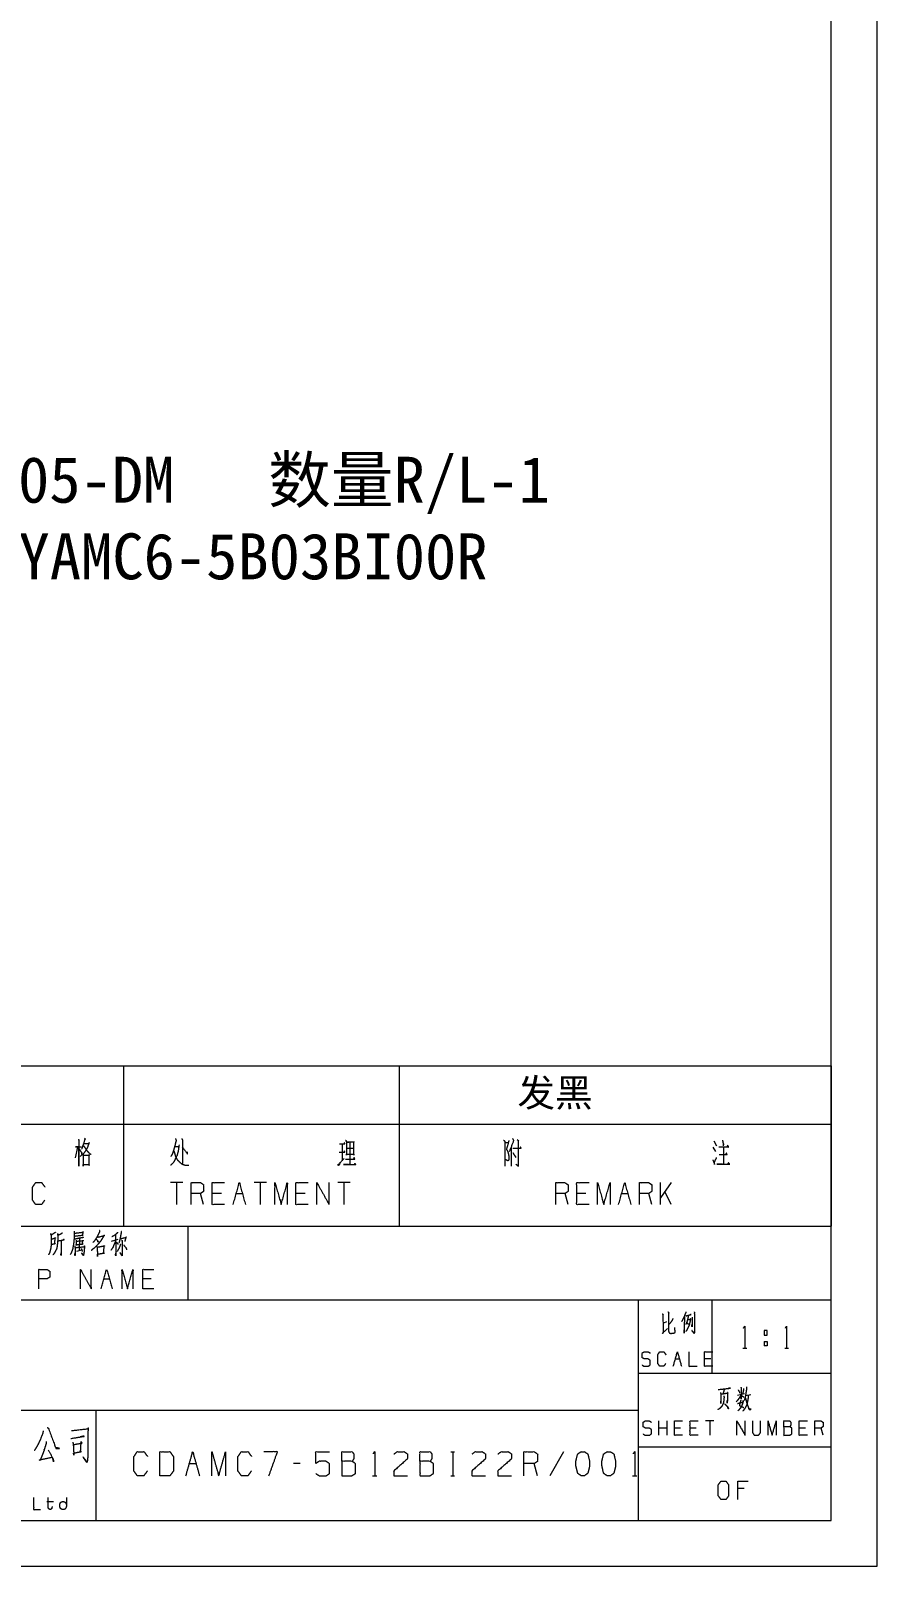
# Paper-space layout 'SHT2' of a CAD drawing. Header units: millimetres. Extents: x 0 to 420, y 0 to 297.
# Drawn here: x 327.9 to 420, y 0 to 167.1 of the extents above; entities that cross this region are included whole.
import ezdxf

# ---------------------------------------------------------------- set-up
doc = ezdxf.new("R2010")
doc.units = ezdxf.units.MM
doc.layers.add('101', color=7, linetype='Continuous', true_color=0xffffff)

psp = doc.layouts.new('SHT2')

# ---------------------------------------------------------------- linework, layer by layer
at = {"layer": '101', "color": 133, "linetype": 'Continuous', "lineweight": 18}
for p, q in [((420, 0), (420, 297)), ((415, 5), (415, 292)), ((235, 37), (415, 37)), ((345, 37), (345, 29)), ((235, 29), (415, 29)), ((394, 29), (394, 5)), ((402, 29), (402, 21)), ((394, 21), (415, 21)), ((285, 17), (394, 17)), ((335, 17), (335, 5)), ((394, 13), (415, 13)), ((25, 5), (415, 5)), ((235, 5), (415, 5)), ((0, 0), (420, 0))]:
    psp.add_line(p, q, dxfattribs=at)
at = {"layer": '101', "color": 72, "linetype": 'Continuous', "lineweight": 18}
for p, q in [((313, 54.46), (338, 54.46)), ((338, 54.46), (368, 54.46)), ((338, 54.46), (338, 48.11)), ((368, 54.46), (368, 48.11)), ((368, 54.46), (415, 54.46)), ((415, 54.46), (415, 48.11)), ((313, 48.11), (338, 48.11)), ((338, 48.11), (368, 48.11)), ((338, 48.11), (338, 37)), ((368, 48.11), (415, 48.11)), ((368, 48.11), (368, 37)), ((415, 48.11), (415, 37)), ((333.02, 45.6), (332.74, 44.45)), ((343.6, 45.68), (344.03, 45.68)), ((361.81, 45.95), (361.81, 44.13)), ((362.25, 45.48), (363.03, 45.48)), ((379.52, 46.1), (379.87, 46.1)), ((380.17, 45.6), (380.17, 43.53)), ((380.84, 46.45), (381.02, 46.3)), ((402.12, 45.6), (402.42, 45.12)), ((402.21, 46.3), (402.51, 45.75)), ((344.45, 41.74), (343.11, 41.74)), ((343.78, 41.74), (343.78, 39.36)), ((346.73, 39.36), (346.39, 40.56)), ((348.67, 40.56), (347.66, 40.56)), ((350.27, 40.56), (350.94, 40.56)), ((353.56, 41.74), (352.21, 41.74)), ((352.88, 41.74), (352.88, 39.36)), ((357.77, 40.56), (356.76, 40.56)), ((362.66, 41.74), (361.32, 41.74)), ((361.99, 41.74), (361.99, 39.36)), ((386.37, 39.36), (386.04, 40.56)), ((388.31, 40.56), (387.31, 40.56)), ((392.19, 40.56), (392.87, 40.56)), ((395.48, 39.36), (395.14, 40.56)), ((396.41, 39.36), (396.41, 41.74)), ((397.58, 41.74), (396.41, 40.09)), ((397.58, 39.36), (396.91, 40.79)), ((313, 37), (338, 37)), ((338, 37), (368, 37)), ((368, 37), (415, 37)), ((333.22, 35.67), (333.2, 34.36)), ((336.72, 35.38), (337.43, 35.58)), ((332.92, 34.28), (333.47, 34.43)), ((335.89, 31.26), (336.48, 31.26)), ((341.01, 31.26), (340.12, 31.26)), ((396.78, 26.5), (397.1, 26.62)), ((405.37, 23.74), (405.8, 23.74)), ((407.69, 24.46), (408.02, 24.46)), ((407.69, 24.46), (407.69, 23.99)), ((409.93, 23.74), (410.35, 23.74)), ((398.04, 22.56), (398.48, 22.56)), ((401.88, 22.56), (401.21, 22.56)), ((404.78, 18.63), (405.57, 18.79)), ((405.68, 18.57), (406.23, 18.69)), ((396.24, 14.25), (396.24, 15.82)), ((397.13, 15.04), (396.24, 15.04)), ((397.13, 14.25), (397.13, 15.82)), ((398.6, 15.04), (397.94, 15.04)), ((400.3, 15.04), (399.63, 15.04)), ((402.22, 15.82), (401.33, 15.82)), ((401.78, 15.82), (401.78, 14.25)), ((412.18, 15.04), (411.51, 15.04)), ((414.1, 14.25), (413.88, 15.04)), ((373.63, 12.47), (374, 12.47)), ((373.83, 12.47), (373.83, 9.85)), ((385.88, 12.47), (384.4, 9.85)), ((345.17, 11.17), (345.91, 11.17)), ((357.23, 11.17), (356.49, 11.17)), ((383.06, 9.85), (382.68, 11.17)), ((365.11, 9.85), (365.58, 9.85)), ((373.63, 9.85), (374, 9.85)), ((393.39, 9.85), (393.86, 9.85)), ((405.52, 8.46), (404.84, 8.46)), ((329.66, 7.04), (330.39, 7.04))]:
    psp.add_line(p, q, dxfattribs=at)
for points, knots in [([(333.09, 46.45), (333.19, 46.35), (333.14, 46.43), (333.14, 43.53), (333.14, 45.65), (332.79, 45.65), (333.44, 45.65)], [0, 0, 0.023247, 0.037896, 0.500409, 0.839319, 0.895699, 1, 1]), ([(333.18, 45.43), (333.48, 44.95), (333.48, 45.02), (333.44, 44.83)], [0, 0, 0.668993, 0.75826, 1, 1]), ([(333.71, 46), (334.26, 46), (334.27, 46.1), (334.11, 45.62), (333.88, 45.18), (333.62, 44.85), (333.3, 44.6)], [0, 0, 0.220966, 0.26192, 0.463932, 0.667691, 0.836831, 1, 1]), ([(333.78, 46.58), (333.88, 46.43), (333.81, 46.45), (333.46, 45.37)], [0, 0, 0.132126, 0.186059, 1, 1]), ([(333.64, 45.78), (333.81, 45.55), (334.01, 45.25), (334.18, 45.05), (334.5, 44.8)], [0, 0, 0.21756, 0.48939, 0.692342, 1, 1]), ([(344.06, 45.85), (343.95, 45.12), (343.88, 44.9), (343.85, 44.73), (343.74, 44.55), (343.65, 44.35), (343.6, 44.2), (343.48, 44), (343.37, 43.85), (343.14, 43.63)], [0, 0, 0.296653, 0.392139, 0.46442, 0.547269, 0.635793, 0.700209, 0.795421, 0.869798, 1, 1]), ([(343.65, 46.55), (343.74, 46.33), (343.65, 46), (343.62, 45.83), (343.55, 45.6), (343.48, 45.35), (343.41, 45.12), (343.35, 44.93), (343.27, 44.77), (343.16, 44.6)], [0, 0, 0.116541, 0.278918, 0.364993, 0.478696, 0.603951, 0.71766, 0.817412, 0.901346, 1, 1]), ([(343.48, 45.2), (343.55, 45.02), (343.6, 44.83), (343.64, 44.65), (343.81, 44.3), (343.9, 44.2), (344.15, 43.95), (344.29, 43.83), (344.47, 43.73), (344.71, 43.65), (344.94, 43.65), (345.12, 43.63)], [0, 0, 0.075192, 0.15762, 0.228747, 0.384949, 0.438119, 0.578251, 0.653441, 0.734337, 0.837345, 0.928883, 1, 1]), ([(344.36, 46.53), (344.43, 46.35), (344.43, 43.83)], [0, 0, 0.06955, 1, 1]), ([(344.4, 45.65), (344.98, 44.85), (344.98, 45.08)], [0, 0, 0.814824, 1, 1]), ([(361.48, 45.05), (362.1, 45.05), (362.02, 45.2), (361.99, 45.08)], [0, 0, 0.676561, 0.857934, 1, 1]), ([(361.49, 45.98), (362.1, 45.98), (362.02, 46.08), (361.99, 45.95)], [0, 0, 0.704243, 0.847777, 1, 1]), ([(362.17, 46.38), (362.25, 46.22), (362.25, 44.73), (362.25, 44.85), (363.07, 44.85), (363.07, 44.73), (363.07, 46.22), (363.07, 46.13), (362.25, 46.13), (362.64, 46.13), (362.64, 43.73), (361.94, 43.73), (363.28, 43.73), (363.19, 43.78), (363.17, 43.83), (363.07, 43.67)], [0, 0, 0.016856, 0.162098, 0.174201, 0.252928, 0.265031, 0.410272, 0.419955, 0.498682, 0.536334, 0.76872, 0.837175, 0.967244, 0.977077, 0.982211, 1, 1]), ([(379.34, 46.38), (379.5, 46.22), (379.5, 43.53)], [0, 0, 0.074914, 1, 1]), ([(379.94, 46.33), (379.66, 45.37), (379.77, 45.2), (379.84, 45.02), (379.91, 44.68), (379.91, 44.25), (379.84, 44.1), (379.59, 44.23)], [0, 0, 0.379822, 0.458229, 0.530553, 0.667378, 0.830233, 0.893776, 1, 1]), ([(380.33, 46.53), (380.44, 46.3), (379.96, 45.08)], [0, 0, 0.159107, 1, 1]), ([(380.35, 45.48), (381.27, 45.48), (381.2, 45.62), (381.14, 45.5)], [0, 0, 0.752923, 0.888763, 1, 1]), ([(380.95, 46.35), (380.95, 43.53), (380.68, 43.75)], [0, 0, 0.890401, 1, 1]), ([(403.26, 45.6), (403.26, 43.75), (402.55, 43.75), (403.94, 43.75), (403.8, 43.9), (403.71, 43.75)], [0, 0, 0.426906, 0.590047, 0.912256, 0.959823, 1, 1]), ([(402.78, 45.62), (403.84, 45.62), (403.71, 45.83), (403.66, 45.65)], [0, 0, 0.717261, 0.876328, 1, 1]), ([(403.17, 46.35), (403.26, 45.87), (403.27, 45.98), (403.22, 45.75)], [0, 0, 0.592181, 0.716658, 1, 1]), ([(333.62, 44.8), (333.62, 43.55), (333.62, 43.73), (334.26, 43.73), (334.26, 43.6), (334.26, 44.8), (334.26, 44.68), (333.69, 44.68)], [0, 0, 0.306605, 0.34953, 0.505604, 0.536265, 0.830605, 0.861265, 1, 1]), ([(361.57, 43.85), (361.41, 43.6), (361.34, 43.67), (362.02, 44.38)], [0, 0, 0.214427, 0.289033, 1, 1]), ([(362.17, 44.3), (363.17, 44.3), (363.1, 44.48), (363.03, 44.33)], [0, 0, 0.739673, 0.878255, 1, 1]), ([(380.37, 45), (380.68, 44.48), (380.7, 44.58), (380.61, 44.6)], [0, 0, 0.760418, 0.886215, 1, 1]), ([(402.12, 44.23), (402.3, 43.73), (402.27, 43.95), (402.53, 44.48)], [0, 0, 0.39393, 0.563113, 1, 1]), ([(402.8, 44.8), (403.68, 44.8), (403.59, 44.95), (403.5, 44.83)], [0, 0, 0.729813, 0.873574, 1, 1]), ([(345.38, 39.36), (345.38, 41.74), (346.39, 41.74), (346.73, 41.51), (346.73, 40.79), (346.39, 40.56), (345.38, 40.56)], [0, 0, 0.400951, 0.571036, 0.639278, 0.761673, 0.829915, 1, 1]), ([(349, 39.36), (347.66, 39.36), (347.66, 41.74), (349, 41.74)], [0, 0, 0.26539, 0.73461, 1, 1]), ([(358.11, 39.36), (356.76, 39.36), (356.76, 41.74), (358.11, 41.74)], [0, 0, 0.26539, 0.73461, 1, 1]), ([(385.03, 39.36), (385.03, 41.74), (386.04, 41.74), (386.37, 41.51), (386.37, 40.79), (386.04, 40.56), (385.03, 40.56)], [0, 0, 0.400952, 0.571031, 0.639278, 0.761674, 0.829922, 1, 1]), ([(388.65, 39.36), (387.31, 39.36), (387.31, 41.74), (388.65, 41.74)], [0, 0, 0.26539, 0.73461, 1, 1]), ([(394.14, 39.36), (394.14, 41.74), (395.14, 41.74), (395.48, 41.51), (395.48, 40.79), (395.14, 40.56), (394.14, 40.56)], [0, 0, 0.400951, 0.571036, 0.639278, 0.761673, 0.829915, 1, 1]), ([(329.44, 39.84), (329.11, 39.36), (328.45, 39.36), (328.12, 39.84), (328.12, 41.26), (328.45, 41.74), (329.12, 41.74), (329.46, 41.26)], [0, 0, 0.114568, 0.243366, 0.357936, 0.638584, 0.753154, 0.885433, 1, 1]), ([(349.94, 39.36), (350.61, 41.74), (351.28, 39.36)], [0, 0, 0.499999, 1, 1]), ([(354.49, 39.36), (354.49, 41.74), (355.16, 39.36), (355.83, 41.74), (355.83, 39.36)], [0, 0, 0.245192, 0.500001, 0.754808, 1, 1]), ([(359.04, 39.36), (359.04, 41.74), (360.38, 39.36), (360.38, 41.74)], [0, 0, 0.317574, 0.682426, 1, 1]), ([(389.58, 39.36), (389.58, 41.74), (390.25, 39.36), (390.93, 41.74), (390.93, 39.36)], [0, 0, 0.245192, 0.499999, 0.754808, 1, 1]), ([(330.63, 36.35), (330.57, 36.31), (330.14, 36.02), (330.11, 36.2), (330.16, 36.02), (330.16, 35.45), (330.14, 35.09), (330.13, 34.85), (330.1, 34.61), (330.05, 34.39), (329.99, 34.16), (329.91, 34.01), (329.85, 33.88)], [0, 0, 0.024363, 0.186803, 0.243942, 0.302154, 0.485024, 0.597668, 0.675195, 0.753199, 0.825098, 0.89819, 0.953346, 1, 1]), ([(330.19, 35.03), (330.22, 35.05), (330.58, 35.11), (330.54, 35.09), (330.58, 35.78), (330.61, 35.69), (330.18, 35.58)], [0, 0, 0.022681, 0.239273, 0.269981, 0.676983, 0.732557, 1, 1]), ([(331.36, 36.26), (331.11, 36.09), (330.88, 36.02), (330.85, 36.2), (330.88, 35.93), (330.86, 35.67), (330.85, 35.38), (330.83, 35.14), (330.8, 34.92), (330.77, 34.67), (330.72, 34.5), (330.64, 34.36), (330.57, 34.21), (330.49, 34.08), (330.41, 33.97), (330.33, 33.88)], [0, 0, 0.096319, 0.172937, 0.229415, 0.313416, 0.396985, 0.487495, 0.564125, 0.634336, 0.711437, 0.768975, 0.817388, 0.871906, 0.920319, 0.962889, 1, 1]), ([(330.86, 35.4), (331.57, 35.53), (331.52, 35.56), (331.44, 35.51)], [0, 0, 0.834819, 0.895271, 1, 1]), ([(331.22, 35.45), (331.22, 33.81), (331.21, 33.92), (331.22, 34.1)], [0, 0, 0.849783, 0.907772, 1, 1]), ([(332.63, 36.46), (332.64, 36.26), (332.64, 35.91), (332.63, 35.58), (332.61, 35.36), (332.58, 35.07), (332.53, 34.83), (332.49, 34.56), (332.42, 34.36), (332.35, 34.16), (332.22, 33.92)], [0, 0, 0.076503, 0.212087, 0.33934, 0.424292, 0.535105, 0.630037, 0.733301, 0.813245, 0.895183, 1, 1]), ([(332.67, 36.24), (333.64, 36.35), (333.59, 36.39), (333.55, 36), (333.63, 36), (332.66, 35.89)], [0, 0, 0.39108, 0.416924, 0.577585, 0.60892, 1, 1]), ([(333.63, 35.8), (333.58, 35.75), (333.19, 35.69), (332.97, 35.64), (332.77, 35.6)], [0, 0, 0.07226, 0.516589, 0.766867, 1, 1]), ([(332.85, 35.49), (332.86, 35.34), (332.89, 34.89), (332.88, 35), (333.61, 35.07), (333.55, 35.07), (333.59, 35.47), (333.63, 35.4), (332.86, 35.34)], [0, 0, 0.056492, 0.217482, 0.258029, 0.525926, 0.548635, 0.694164, 0.720796, 1, 1]), ([(335.2, 35.84), (335.25, 35.82), (335.95, 35.98), (335.9, 36.02), (335.78, 35.8), (335.64, 35.56), (335.5, 35.36), (335.34, 35.16), (335.17, 34.96), (334.98, 34.76), (334.78, 34.58), (334.62, 34.47), (334.5, 34.36)], [0, 0, 0.017093, 0.254607, 0.275864, 0.359629, 0.452278, 0.53264, 0.616084, 0.70281, 0.792986, 0.881828, 0.944963, 1, 1]), ([(335.42, 36.53), (335.4, 36.37), (335.22, 36.02), (335.11, 35.8), (334.98, 35.6), (334.83, 35.38), (334.67, 35.22)], [0, 0, 0.101774, 0.363754, 0.525154, 0.678922, 0.85608, 1, 1]), ([(335.03, 35.6), (335.06, 35.58), (335.23, 35.38), (335.25, 35.27), (335.19, 35.42)], [0, 0, 0.066028, 0.519581, 0.712132, 1, 1]), ([(337.15, 35.47), (337.06, 35.18), (336.95, 34.94), (336.86, 34.69), (336.76, 34.56), (336.65, 34.39)], [0, 0, 0.251918, 0.474135, 0.691326, 0.826694, 1, 1]), ([(337.37, 36.35), (337.34, 36.26), (337.14, 36.09), (336.92, 35.93), (336.73, 35.84)], [0, 0, 0.111856, 0.433088, 0.752703, 1, 1]), ([(337.15, 36.02), (337.17, 34.28), (337.18, 33.79), (337.15, 33.88), (337.17, 34.08)], [0, 0, 0.691283, 0.883884, 0.921006, 1, 1]), ([(337.17, 35.31), (337.37, 35.14), (337.42, 35.05)], [0, 0, 0.729109, 1, 1]), ([(337.78, 36.44), (337.76, 36.33), (337.68, 35.87), (337.62, 35.56), (337.51, 35.18)], [0, 0, 0.086565, 0.451629, 0.696477, 1, 1]), ([(337.81, 35.49), (337.89, 35.38), (337.85, 35.4), (337.87, 34.23), (337.87, 33.94), (337.85, 33.79), (337.61, 34.14), (337.85, 33.83)], [0, 0, 0.051678, 0.066298, 0.513635, 0.623349, 0.682727, 0.848098, 1, 1]), ([(337.65, 35.64), (338.35, 35.8), (338.29, 35.82), (338.15, 35.34)], [0, 0, 0.557066, 0.608364, 1, 1]), ([(332.72, 34.85), (332.74, 34.65), (332.75, 34.14), (332.74, 33.81), (332.72, 33.9), (332.75, 34.12)], [0, 0, 0.147471, 0.523364, 0.768667, 0.835021, 1, 1]), ([(332.75, 34.67), (333.81, 34.78), (333.78, 34.85), (333.77, 34.74), (333.72, 34.23), (333.7, 34.03), (333.64, 33.81), (333.44, 34.1), (333.66, 33.88)], [0, 0, 0.374083, 0.399749, 0.43883, 0.61759, 0.687458, 0.767887, 0.891105, 1, 1]), ([(333.42, 34.56), (333.49, 34.39), (333.52, 34.25)], [0, 0, 0.579215, 1, 1]), ([(335.11, 34.81), (335.14, 34.74), (335.17, 34.19), (335.19, 34.12), (335.19, 33.72), (335.17, 33.9), (335.17, 33.97), (335.94, 34.08), (335.84, 34.08), (335.92, 34.89), (335.95, 34.85), (335.9, 34.83), (335.15, 34.69)], [0, 0, 0.018828, 0.160986, 0.178485, 0.280676, 0.326272, 0.343303, 0.542024, 0.566111, 0.777126, 0.791033, 0.804348, 1, 1]), ([(337.67, 35.03), (337.65, 34.92), (337.48, 34.52), (337.31, 34.25)], [0, 0, 0.129619, 0.632946, 1, 1]), ([(338.03, 34.96), (338.31, 34.61), (338.35, 34.43)], [0, 0, 0.711821, 1, 1]), ([(328.8, 30.2), (328.8, 32.3), (329.69, 32.3), (329.99, 32.1), (329.99, 31.46), (329.68, 31.26), (328.8, 31.26)], [0, 0, 0.401145, 0.571312, 0.639588, 0.762043, 0.832818, 1, 1]), ([(333.33, 30.2), (333.33, 32.3), (334.51, 30.2), (334.51, 32.3)], [0, 0, 0.317574, 0.682426, 1, 1]), ([(337.85, 30.2), (337.85, 32.3), (338.45, 30.2), (339.04, 32.3), (339.04, 30.2)], [0, 0, 0.245192, 0.5, 0.754808, 1, 1]), ([(341.3, 30.2), (340.12, 30.2), (340.12, 32.3), (341.3, 32.3)], [0, 0, 0.265389, 0.734611, 1, 1]), ([(396.62, 27.47), (396.76, 27.35), (396.68, 27.39), (396.71, 25.4), (396.62, 25.32), (397.17, 25.88)], [0, 0, 0.060255, 0.090729, 0.71461, 0.752496, 1, 1]), ([(397.22, 27.7), (397.34, 27.55), (397.29, 27.59), (397.29, 26.72), (397.29, 26.04), (397.29, 25.94), (397.31, 25.54), (397.35, 25.44), (397.41, 25.38), (397.54, 25.34), (397.8, 25.36), (397.99, 25.42), (398.01, 25.44), (397.98, 25.98)], [0, 0, 0.050887, 0.067371, 0.30486, 0.491459, 0.519732, 0.627242, 0.657953, 0.681265, 0.71898, 0.791172, 0.845841, 0.852765, 1, 1]), ([(397.29, 26.23), (397.72, 26.77), (397.79, 26.95)], [0, 0, 0.77398, 1, 1]), ([(399.18, 27.7), (399.16, 27.59), (398.99, 27.14), (398.84, 26.87), (398.72, 26.62)], [0, 0, 0.089072, 0.504979, 0.766001, 1, 1]), ([(399.02, 27.14), (399, 25.38), (398.99, 25.5), (398.99, 25.52), (399, 25.71)], [0, 0, 0.841012, 0.900786, 0.910681, 1, 1]), ([(399.43, 27.22), (399.44, 27.18), (399.37, 26.89), (399.3, 26.62), (399.22, 26.43), (399.16, 26.29)], [0, 0, 0.044891, 0.350478, 0.63559, 0.840224, 1, 1]), ([(399.43, 26.83), (399.72, 26.89), (399.69, 26.95), (399.66, 26.72), (399.6, 26.52), (399.57, 26.35), (399.52, 26.19), (399.44, 26.04), (399.37, 25.88), (399.3, 25.75), (399.22, 25.61), (399.16, 25.54)], [0, 0, 0.158182, 0.194476, 0.315843, 0.429568, 0.518472, 0.611327, 0.697145, 0.792857, 0.869066, 0.954883, 1, 1]), ([(399.19, 27.28), (399.22, 27.26), (399.25, 27.26), (399.76, 27.39), (399.72, 27.39), (399.65, 27.35)], [0, 0, 0.049781, 0.090425, 0.822292, 0.883256, 1, 1]), ([(400.07, 27.68), (400.13, 27.59), (400.1, 27.57), (400.12, 25.52), (400.12, 25.5), (400.1, 25.38), (400.07, 25.34), (399.84, 25.65), (400.07, 25.36), (400.1, 25.44)], [0, 0, 0.031372, 0.042462, 0.676473, 0.682877, 0.721567, 0.737252, 0.857566, 0.97283, 1, 1]), ([(399.85, 27.12), (399.88, 27.08), (399.85, 27.06), (399.85, 26.06), (399.84, 26.17), (399.85, 26.29)], [0, 0, 0.038712, 0.066084, 0.824707, 0.904517, 1, 1]), ([(399.28, 26.52), (399.41, 26.39), (399.44, 26.29)], [0, 0, 0.6273, 1, 1]), ([(405.44, 25.91), (405.59, 26.11), (405.59, 23.74)], [0, 0, 0.093487, 1, 1]), ([(407.69, 25.16), (407.69, 25.64), (408.02, 25.64), (408.02, 25.16), (407.69, 25.16)], [0, 0, 0.292916, 0.5, 0.792916, 1, 1]), ([(410, 25.91), (410.14, 26.11), (410.14, 23.74)], [0, 0, 0.093487, 1, 1]), ([(408.02, 24.46), (408.02, 23.99), (407.69, 23.99)], [0, 0, 0.585831, 1, 1]), ([(394.41, 21.91), (394.63, 21.76), (395.09, 21.76), (395.31, 21.93), (395.31, 22.39), (395.09, 22.56), (394.64, 22.56), (394.41, 22.71), (394.41, 23.19), (394.64, 23.34), (395.09, 23.34), (395.31, 23.19)], [0, 0, 0.068029, 0.184052, 0.254519, 0.372336, 0.442804, 0.555843, 0.62637, 0.748396, 0.818923, 0.931962, 1, 1]), ([(397, 22.08), (396.77, 21.76), (396.34, 21.76), (396.12, 22.08), (396.12, 23.02), (396.34, 23.34), (396.78, 23.34), (397.01, 23.02)], [0, 0, 0.114571, 0.243364, 0.357935, 0.638587, 0.753157, 0.885429, 1, 1]), ([(397.81, 21.76), (398.26, 23.34), (398.7, 21.76)], [0, 0, 0.499998, 1, 1]), ([(399.51, 23.34), (399.51, 21.76), (400.4, 21.76)], [0, 0, 0.638737, 1, 1]), ([(402.1, 21.76), (401.21, 21.76), (401.21, 23.34), (402.1, 23.34)], [0, 0, 0.265388, 0.734612, 1, 1]), ([(403.31, 18.53), (403.34, 18.4), (403.33, 18.36), (403.31, 18.07), (403.27, 17.82), (403.23, 17.68), (403.15, 17.53), (403.07, 17.39), (402.92, 17.22), (402.77, 17.1), (402.66, 17.04)], [0, 0, 0.073225, 0.098424, 0.26494, 0.409696, 0.496582, 0.589746, 0.686975, 0.813798, 0.923947, 1, 1]), ([(402.68, 19.23), (404.03, 19.37), (403.97, 19.39), (403.83, 19.37)], [0, 0, 0.865805, 0.905503, 1, 1]), ([(402.95, 18.9), (402.98, 18.73), (402.99, 18.3), (402.99, 17.72), (402.98, 17.8), (402.98, 17.95)], [0, 0, 0.119124, 0.427226, 0.837796, 0.897358, 1, 1]), ([(402.98, 18.73), (403.77, 18.86), (403.72, 18.9), (403.71, 18.55), (403.71, 18.17), (403.69, 17.95), (403.68, 17.76), (403.67, 17.84), (403.69, 18.03)], [0, 0, 0.351984, 0.378534, 0.533493, 0.697426, 0.797814, 0.880033, 0.917028, 1, 1]), ([(403.3, 19.29), (403.33, 19.17), (403.23, 18.77)], [0, 0, 0.238945, 1, 1]), ([(405.19, 18.65), (405.05, 18.42), (404.92, 18.21), (404.79, 18.05), (404.66, 17.9)], [0, 0, 0.287233, 0.555137, 0.786183, 1, 1]), ([(404.86, 19.21), (405, 18.98), (405.03, 18.84)], [0, 0, 0.640218, 1, 1]), ([(405.17, 19.48), (405.2, 19.33), (405.2, 18.19), (405.17, 18.34), (405.2, 18.46)], [0, 0, 0.094654, 0.823642, 0.918295, 1, 1]), ([(405.2, 18.61), (405.38, 18.48), (405.46, 18.38)], [0, 0, 0.613114, 1, 1]), ([(405.46, 19.33), (405.46, 19.23), (405.35, 18.75)], [0, 0, 0.174306, 1, 1]), ([(405.98, 18.57), (405.93, 18.21), (405.89, 17.97), (405.85, 17.76), (405.79, 17.57), (405.67, 17.32), (405.57, 17.14), (405.45, 16.97), (405.36, 16.89)], [0, 0, 0.194372, 0.332632, 0.448613, 0.555646, 0.70616, 0.822691, 0.933849, 1, 1]), ([(405.77, 19.52), (405.77, 19.39), (405.76, 19.17), (405.71, 18.88), (405.67, 18.57), (405.61, 18.32), (405.54, 18.09), (405.52, 18.03)], [0, 0, 0.081859, 0.232245, 0.425429, 0.632112, 0.800316, 0.957949, 1, 1]), ([(403.39, 17.68), (403.59, 17.49), (403.71, 17.37), (403.77, 17.28), (403.81, 17.12), (403.72, 17.32)], [0, 0, 0.292982, 0.473564, 0.580848, 0.762106, 1, 1]), ([(404.78, 17.72), (405.41, 17.86), (405.42, 18.05), (405.42, 17.97), (405.35, 17.72), (405.25, 17.45), (405.14, 17.24), (405.03, 17.12), (404.92, 16.99), (404.85, 16.93)], [0, 0, 0.304469, 0.392577, 0.431617, 0.55371, 0.68947, 0.798366, 0.878841, 0.95475, 1, 1]), ([(405.16, 18.07), (405, 17.49), (405.1, 17.45), (405.22, 17.41), (405.33, 17.35), (405.48, 17.26)], [0, 0, 0.529111, 0.626299, 0.735529, 0.852099, 1, 1]), ([(405.65, 18.3), (405.68, 18.26), (405.83, 17.68), (405.93, 17.41), (406.04, 17.12), (406.06, 17.06), (406.28, 17.08), (406.06, 17.1), (405.99, 17.22)], [0, 0, 0.026719, 0.341744, 0.493482, 0.655463, 0.691641, 0.807838, 0.924035, 1, 1]), ([(329.7, 15.11), (329.83, 15.04), (330.66, 12.83), (331.05, 12.83), (330.68, 12.9), (330.53, 13.14)], [0, 0, 0.039541, 0.705114, 0.815247, 0.920312, 1, 1]), ([(332.34, 14.76), (334.22, 14.97), (334.17, 15.07), (334.14, 14.56), (334.14, 12.63), (334.12, 11.87), (334.09, 11.52), (334.05, 11.35), (334.02, 11.28), (333.61, 11.9), (334.02, 11.38)], [0, 0, 0.261649, 0.277493, 0.349233, 0.616764, 0.72192, 0.769813, 0.794637, 0.804771, 0.908172, 1, 1]), ([(394.53, 14.4), (394.75, 14.25), (395.21, 14.25), (395.43, 14.41), (395.43, 14.88), (395.21, 15.04), (394.76, 15.04), (394.53, 15.19), (394.53, 15.67), (394.76, 15.82), (395.21, 15.82), (395.43, 15.67)], [0, 0, 0.068036, 0.184055, 0.25452, 0.372334, 0.442799, 0.555845, 0.626371, 0.748393, 0.818918, 0.931964, 1, 1]), ([(398.83, 14.25), (397.94, 14.25), (397.94, 15.82), (398.83, 15.82)], [0, 0, 0.265394, 0.734606, 1, 1]), ([(400.52, 14.25), (399.63, 14.25), (399.63, 15.82), (400.52, 15.82)], [0, 0, 0.265394, 0.734606, 1, 1]), ([(404.73, 14.25), (404.73, 15.82), (405.62, 14.25), (405.62, 15.82)], [0, 0, 0.317573, 0.682427, 1, 1]), ([(406.42, 15.82), (406.42, 14.56), (406.63, 14.25), (407.08, 14.25), (407.31, 14.56), (407.31, 15.82)], [0, 0, 0.337149, 0.438598, 0.557784, 0.662851, 1, 1]), ([(408.12, 14.25), (408.12, 15.82), (408.56, 14.25), (409.01, 15.82), (409.01, 14.25)], [0, 0, 0.245192, 0.5, 0.754808, 1, 1]), ([(409.82, 15.19), (409.82, 15.82), (410.48, 15.82), (410.59, 15.67), (410.59, 15.36), (410.48, 15.19), (409.82, 15.19), (409.82, 14.25), (410.47, 14.25), (410.7, 14.4), (410.7, 15.04), (410.48, 15.19)], [0, 0, 0.115916, 0.238849, 0.272472, 0.33043, 0.366587, 0.48952, 0.663395, 0.784172, 0.83349, 0.952457, 1, 1]), ([(412.4, 14.25), (411.51, 14.25), (411.51, 15.82), (412.4, 15.82)], [0, 0, 0.265394, 0.734606, 1, 1]), ([(413.21, 14.25), (413.21, 15.82), (413.88, 15.82), (414.1, 15.67), (414.1, 15.19), (413.88, 15.04), (413.21, 15.04)], [0, 0, 0.400946, 0.571033, 0.639276, 0.76167, 0.829914, 1, 1]), ([(329.27, 14.73), (329.24, 14.49), (328.97, 13.8), (328.73, 13.28), (328.49, 12.87), (328.31, 12.59)], [0, 0, 0.102841, 0.416511, 0.658903, 0.86249, 1, 1]), ([(329.61, 13.59), (329.61, 13.38), (329.39, 12.69), (329.41, 12.73), (329.19, 12.14), (328.95, 11.56), (328.85, 11.56), (330.22, 11.87)], [0, 0, 0.05545, 0.249412, 0.26073, 0.428483, 0.598637, 0.624772, 1, 1]), ([(332.27, 13.9), (333.73, 14.14), (333.58, 14.14), (333.31, 14.07)], [0, 0, 0.777945, 0.854701, 1, 1]), ([(332.51, 13.49), (332.56, 13.07), (332.61, 12.07), (332.58, 12.31), (333.46, 12.49), (333.34, 12.49), (333.41, 13.56), (333.48, 13.38), (332.58, 13.21)], [0, 0, 0.08584, 0.292105, 0.342087, 0.526357, 0.55147, 0.772215, 0.810799, 1, 1]), ([(329.83, 12.66), (330.36, 11.69), (330.41, 11.38), (330.31, 11.76)], [0, 0, 0.610117, 0.783655, 1, 1]), ([(340.61, 10.37), (340.23, 9.85), (339.51, 9.85), (339.14, 10.37), (339.14, 11.94), (339.51, 12.47), (340.25, 12.47), (340.63, 11.94)], [0, 0, 0.114569, 0.243366, 0.357935, 0.638584, 0.753153, 0.885431, 1, 1]), ([(341.97, 9.85), (343.06, 9.85), (343.45, 10.37), (343.45, 11.94), (343.06, 12.47), (341.97, 12.47), (341.97, 9.85)], [0, 0, 0.142136, 0.227161, 0.43179, 0.516816, 0.658952, 1, 1]), ([(347.63, 9.85), (347.63, 12.47), (348.37, 9.85), (349.11, 12.47), (349.11, 9.85)], [0, 0, 0.245192, 0.5, 0.754808, 1, 1]), ([(351.92, 10.37), (351.55, 9.85), (350.83, 9.85), (350.46, 10.37), (350.46, 11.94), (350.83, 12.47), (351.57, 12.47), (351.94, 11.94)], [0, 0, 0.114569, 0.243366, 0.357935, 0.638584, 0.753153, 0.885431, 1, 1]), ([(353.83, 9.85), (354.77, 12.47), (353.29, 12.47)], [0, 0, 0.652472, 1, 1]), ([(358.92, 10.1), (359.29, 9.85), (360.06, 9.85), (360.43, 10.1), (360.43, 11.14), (360.06, 11.42), (359.29, 11.42), (358.92, 11.17), (358.92, 12.47), (360.43, 12.47)], [0, 0, 0.062228, 0.168343, 0.230571, 0.376816, 0.441265, 0.547381, 0.609609, 0.790491, 1, 1]), ([(361.77, 11.42), (361.77, 12.47), (362.88, 12.47), (363.06, 12.22), (363.06, 11.7), (362.88, 11.42), (361.77, 11.42), (361.77, 9.85), (362.86, 9.85), (363.24, 10.1), (363.24, 11.17), (362.88, 11.42)], [0, 0, 0.115917, 0.238847, 0.272469, 0.330428, 0.366584, 0.489513, 0.663389, 0.784162, 0.833485, 0.952453, 1, 1]), ([(365.19, 12.25), (365.34, 12.47), (365.34, 9.85)], [0, 0, 0.093489, 1, 1]), ([(367.43, 12.22), (367.78, 12.47), (368.54, 12.47), (368.91, 12.22), (368.91, 11.7), (367.41, 10.37), (367.43, 9.85), (368.91, 9.85)], [0, 0, 0.069697, 0.192979, 0.265274, 0.350226, 0.67474, 0.759751, 1, 1]), ([(370.26, 11.42), (370.26, 12.47), (371.37, 12.47), (371.55, 12.22), (371.55, 11.7), (371.37, 11.42), (370.26, 11.42), (370.26, 9.85), (371.35, 9.85), (371.72, 10.1), (371.72, 11.17), (371.37, 11.42)], [0, 0, 0.115917, 0.238847, 0.272469, 0.330428, 0.366584, 0.489513, 0.663389, 0.784162, 0.833485, 0.952453, 1, 1]), ([(375.92, 12.22), (376.27, 12.47), (377.03, 12.47), (377.4, 12.22), (377.4, 11.7), (375.9, 10.37), (375.92, 9.85), (377.4, 9.85)], [0, 0, 0.069691, 0.19298, 0.265275, 0.350227, 0.67474, 0.759751, 1, 1]), ([(378.74, 12.22), (379.1, 12.47), (379.86, 12.47), (380.23, 12.22), (380.23, 11.7), (378.72, 10.37), (378.74, 9.85), (380.23, 9.85)], [0, 0, 0.069692, 0.192977, 0.265273, 0.350227, 0.674741, 0.759753, 1, 1]), ([(381.57, 9.85), (381.57, 12.47), (382.68, 12.47), (383.06, 12.22), (383.06, 11.42), (382.68, 11.17), (381.57, 11.17)], [0, 0, 0.400953, 0.571035, 0.639278, 0.761675, 0.829917, 1, 1]), ([(388.15, 9.85), (388.52, 10.12), (388.71, 10.9), (388.71, 11.42), (388.52, 12.22), (388.15, 12.47), (387.78, 12.47), (387.41, 12.22), (387.21, 11.42), (387.23, 10.9), (387.41, 10.12), (387.78, 9.85), (388.15, 9.85)], [0, 0, 0.067525, 0.18397, 0.260581, 0.38094, 0.446137, 0.500301, 0.565503, 0.685862, 0.762526, 0.878306, 0.945836, 1, 1]), ([(390.98, 9.85), (391.35, 10.12), (391.54, 10.9), (391.54, 11.42), (391.35, 12.22), (390.98, 12.47), (390.61, 12.47), (390.23, 12.22), (390.04, 11.42), (390.06, 10.9), (390.23, 10.12), (390.61, 9.85), (390.98, 9.85)], [0, 0, 0.067525, 0.183971, 0.260584, 0.380944, 0.446141, 0.500306, 0.565504, 0.685864, 0.762529, 0.87831, 0.945835, 1, 1]), ([(393.47, 12.25), (393.63, 12.47), (393.63, 9.85)], [0, 0, 0.093489, 1, 1]), ([(402.99, 7.28), (403.55, 7.28), (403.83, 7.68), (403.83, 8.86), (403.55, 9.25), (402.99, 9.25), (402.7, 8.86), (402.7, 7.68), (402.99, 7.28)], [0, 0, 0.102683, 0.191619, 0.409477, 0.498413, 0.601096, 0.691619, 0.909477, 1, 1]), ([(404.84, 7.28), (404.84, 9.25), (405.95, 9.25)], [0, 0, 0.638735, 1, 1]), ([(328.24, 7.48), (328.24, 6.17), (328.98, 6.17)], [0, 0, 0.638728, 1, 1]), ([(330.25, 6.49), (330.2, 6.3), (330.09, 6.19), (329.96, 6.19), (329.84, 6.3), (329.8, 6.49), (329.8, 7.5)], [0, 0, 0.107406, 0.190396, 0.26402, 0.350759, 0.456999, 1, 1]), ([(331.8, 7.48), (331.8, 6.52), (331.74, 6.34), (331.64, 6.22), (331.5, 6.17), (331.37, 6.17), (331.24, 6.22), (331.13, 6.34), (331.07, 6.52), (331.07, 6.71), (331.13, 6.88), (331.24, 7), (331.37, 7.04), (331.5, 7.04), (331.64, 7), (331.74, 6.88), (331.8, 6.71)], [0, 0, 0.286727, 0.342739, 0.39146, 0.433824, 0.471471, 0.513835, 0.562557, 0.618569, 0.675914, 0.728048, 0.77677, 0.819134, 0.856781, 0.899145, 0.947866, 1, 1])]:
    psp.add_open_spline(points, degree=1, knots=knots, dxfattribs=at)
for points in [[(391.86, 39.36), (392.53, 41.74), (393.2, 39.36)], [(335.59, 30.2), (336.18, 32.3), (336.78, 30.2)], [(344.8, 9.85), (345.54, 12.47), (346.28, 9.85)]]:
    psp.add_open_spline(points, degree=1, dxfattribs=at)

# ---------------------------------------------------------------- texts
at = {"lineweight": 18, "attachment_point": 1}
for s, insert, char_height, width in [('20SGMW005-DM   {\\fSimSun|b0|i0|c134|p2;数量}R/L-1  {\\fSimSun|b0|i0|c134|p2;安装到BYAMC6-5B03BI00R}', (302.73, 120.72), 5, 86.9014), ('{\\fSimSun|b0|i0|c134|p2;发黑}', (380.86, 53.02), 3, 38.741)]:
    psp.add_mtext(s, dxfattribs=dict(at, insert=insert, char_height=char_height, width=width))

doc.saveas('drawing.dxf')
